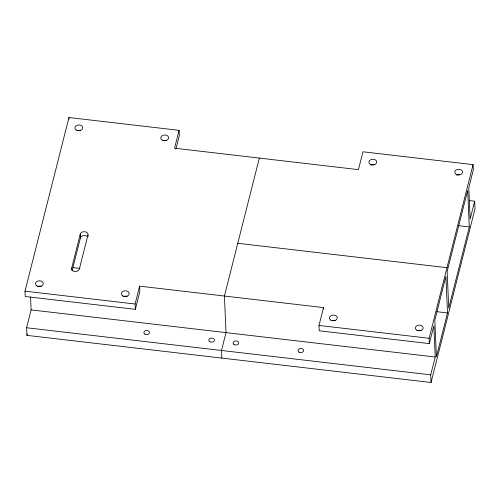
<?xml version="1.0" encoding="UTF-8"?>
<svg xmlns="http://www.w3.org/2000/svg" width="500" height="500" viewBox="0 0 500 500"><rect width="100%" height="100%" fill="white"/><g stroke="black" fill="none" stroke-linecap="round" stroke-linejoin="round"><path stroke-width="0.75" d="M323.581 309.119L323.519 307.594L139.631 286.156L139.863 291.494L135.344 309.344L25.231 296.506L25 291.169L68.963 117.519L179.075 130.35L179.306 135.688L175.919 149.075M469.244 200.575L474.669 201.206L475 208.831L431.037 382.481L26.931 335.375L26.6 327.75L31.119 309.9L30.55 296.944M26.931 335.375L27.312 333.862M71.694 269.725L71.625 268.2L80.25 234.119A3.925 2.875 -2.5 0 1 84.825 231.731A3.925 2.875 -2.5 0 1 87.963 235.019L88.025 236.544M72.169 270.531L80.419 237.931L80.25 234.119M87.963 235.019L79.331 269.1A3.925 2.875 -2.5 0 1 74.763 271.494A3.925 2.875 -2.5 0 1 71.625 268.2M135.344 309.344L135.113 304.006L139.631 286.156M179.075 130.35L174.556 148.206L358.438 169.644L362.956 151.788L473.069 164.625L473.3 169.963L468.781 187.812L470.15 219.062L474.669 201.206M259.337 158.088L224.419 296.038L226.012 332.619L221.494 350.475L221.825 358.094M431.037 382.481L430.706 374.862L435.225 357.013L433.862 325.763L429.338 343.619L319.231 330.781L318.994 325.444L323.519 307.594M429.338 343.619L429.106 338.281L473.069 164.625M447.512 312.944L436.419 356.763L434.819 320.181L445.913 276.363L447.512 312.944L436.938 311.712M469.288 226.925L448.744 308.075L447.144 271.494L467.688 190.35L469.288 226.925L458.438 225.662M237.769 243.294L446.981 267.681M72.969 267.606L79.938 268.419M25 291.169L135.113 304.006M318.994 325.444L429.106 338.281M31.119 309.9L435.225 357.013M26.6 327.75L430.706 374.862M68.963 117.519L69.031 119.038M370.825 165.138A3.925 2.875 -2.5 0 1 374.738 164.838M456.712 175.15A3.925 2.875 -2.5 0 1 459.65 174.638M418.181 330.594A3.925 2.875 -2.5 0 1 421.181 330.65M332.3 320.581A3.925 2.875 -2.5 0 1 335.294 320.637M80.419 237.931A3.925 2.875 -2.5 0 1 83.462 235.588A3.925 2.875 -2.5 0 1 87.506 236.688M37.388 286.669A3.925 2.875 -2.5 0 1 41.294 286.363M123.275 296.681A3.925 2.875 -2.5 0 1 127.181 296.375M163.631 140.519A3.925 2.875 -2.5 0 1 166.625 140.575M77.744 130.506A3.925 2.875 -2.5 0 1 80.738 130.562M330.819 320.169A3.925 2.875 -2.5 0 0 337.225 318.381A3.925 2.875 -2.5 0 0 332.062 315.25A3.925 2.875 -2.5 0 0 330.819 320.169M416.706 330.181A3.925 2.875 -2.5 0 0 423.106 328.394A3.925 2.875 -2.5 0 0 417.95 325.262A3.925 2.875 -2.5 0 0 416.706 330.181M234.044 344.556A2.8 2.05 -2.5 0 0 238.619 343.281A2.8 2.05 -2.5 0 0 234.931 341.044A2.8 2.05 -2.5 0 0 234.044 344.556M299.012 352.131A2.8 2.05 -2.5 0 0 303.581 350.856A2.8 2.05 -2.5 0 0 299.9 348.612A2.8 2.05 -2.5 0 0 299.012 352.131M370.262 164.363A3.925 2.875 -2.5 0 0 376.662 162.575A3.925 2.875 -2.5 0 0 371.506 159.444A3.925 2.875 -2.5 0 0 370.262 164.363M456.15 174.375A3.925 2.875 -2.5 0 0 462.55 172.587A3.925 2.875 -2.5 0 0 457.394 169.456A3.925 2.875 -2.5 0 0 456.15 174.375M209.819 341.731A2.8 2.05 -2.5 0 0 214.394 340.456A2.8 2.05 -2.5 0 0 210.712 338.219A2.8 2.05 -2.5 0 0 209.819 341.731M144.856 334.156A2.8 2.05 -2.5 0 0 149.431 332.881A2.8 2.05 -2.5 0 0 145.744 330.644A2.8 2.05 -2.5 0 0 144.856 334.156M76.263 130.087A3.925 2.875 -2.5 0 0 82.669 128.306A3.925 2.875 -2.5 0 0 77.513 125.169A3.925 2.875 -2.5 0 0 76.263 130.087M162.15 140.1A3.925 2.875 -2.5 0 0 168.556 138.319A3.925 2.875 -2.5 0 0 163.4 135.181A3.925 2.875 -2.5 0 0 162.15 140.1M122.706 295.906A3.925 2.875 -2.5 0 0 129.113 294.119A3.925 2.875 -2.5 0 0 123.956 290.988A3.925 2.875 -2.5 0 0 122.706 295.906M36.825 285.894A3.925 2.875 -2.5 0 0 43.225 284.106A3.925 2.875 -2.5 0 0 38.069 280.975A3.925 2.875 -2.5 0 0 36.825 285.894"/></g></svg>
